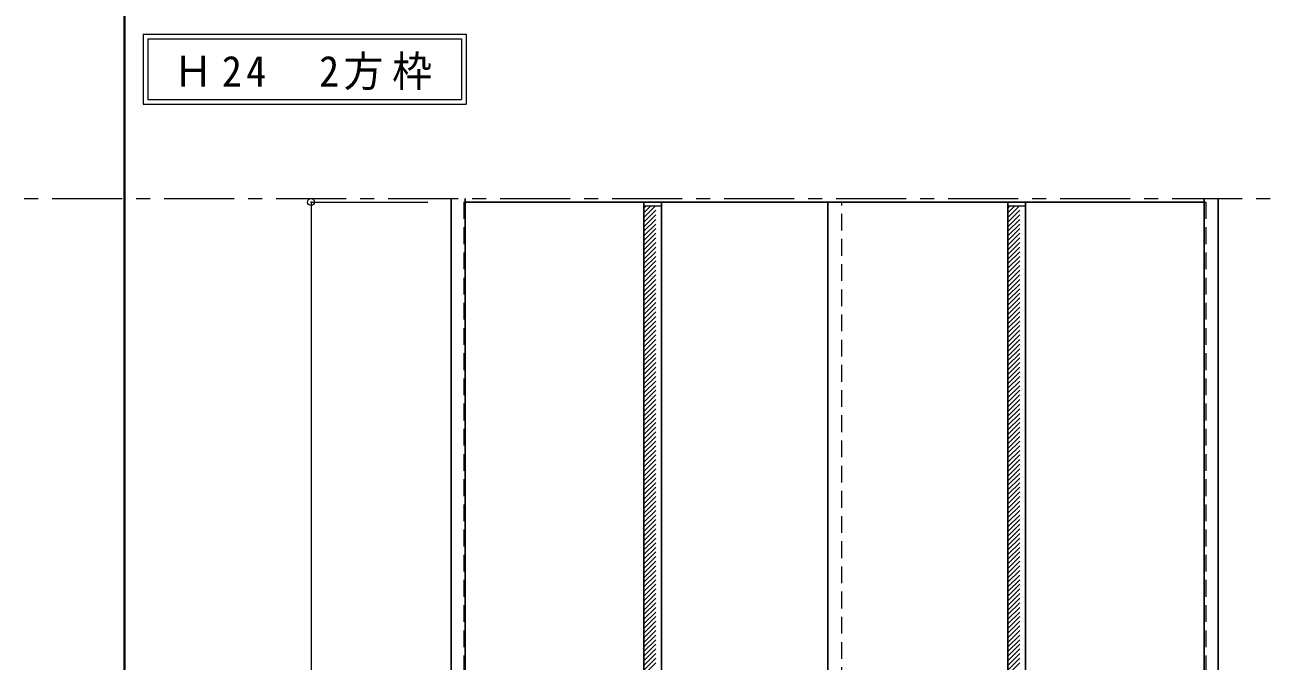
# Model space of a CAD drawing. Units: millimetres, scale not verified. Extents: x -6000 to 5700, y -4307 to 4260.
# Drawn here: x -2909 to -250, y -1400 to -36 of the extents above; entities that cross this region are included whole.
import ezdxf

# ---------------------------------------------------------------- set-up
doc = ezdxf.new("R2010")
doc.units = ezdxf.units.MM
doc.header["$LTSCALE"] = 30
doc.header["$PDMODE"] = 32
doc.header["$PDSIZE"] = 15
doc.linetypes.add('CHAIN1', pattern=[8, 5, -1, 1, -1])
doc.linetypes.add('DASHED1', pattern=[1.8, 1.2, -0.6])
for name, color, linetype, lineweight in [('0-1_通り芯', 7, 'CHAIN1', 18), ('0-2_扉', 4, 'DASHED1', 9), ('0-3_仕上げ', 7, 'Continuous', 18), ('0-4_枠', 3, 'Continuous', 25), ('0-A_文字', 7, 'Continuous', 18), ('0-B_寸法', 4, 'Continuous', 9), ('0-C_ハッチ', 4, 'DASHED1', 9), ('F-1_枠', 6, 'Continuous', 40)]:
    doc.layers.add(name, color=color, linetype=linetype, lineweight=lineweight)
doc.styles.add('ＭＳ ゴシック', font='')
doc.styles.get('ＭＳ ゴシック').set_extended_font_data('MS Gothic')

msp = doc.modelspace()

# ---------------------------------------------------------------- linework, layer by layer
at = {"layer": '0-1_通り芯'}
msp.add_line((-5490, -407.5), (5690, -407.5), dxfattribs=at)
at = {"layer": '0-2_扉'}
for p, q in [((-1965, -415.5), (-1968, -415.5)), ((-1968, -415.5), (-1968, -2798.5)), ((-1158, -2798.5), (-1158, -415.5)), ((-381, -415.5), (-378, -415.5)), ((-378, -415.5), (-378, -2798.5))]:
    msp.add_line(p, q, dxfattribs=at)
at = {"layer": '0-2_扉', "color": 3, "linetype": 'Continuous', "lineweight": 25}
for p, q in [((-381, -415.5), (-1965, -415.5)), ((-1188, -2798.5), (-1188, -415.5))]:
    msp.add_line(p, q, dxfattribs=at)
at = {"layer": '0-3_仕上げ', "color": 3, "lineweight": 25}
for p, q in [((-1582, -415.5), (-1582, -2798.5)), ((-1544, -415.5), (-1544, -2798.5)), ((-802, -415.5), (-802, -2798.5)), ((-764, -415.5), (-764, -2798.5))]:
    msp.add_line(p, q, dxfattribs=at)
at = {"layer": '0-3_仕上げ'}
for p, q in [((-1582, -423.5), (-1544, -423.5)), ((-802, -423.5), (-764, -423.5))]:
    msp.add_line(p, q, dxfattribs=at)
at = {"layer": '0-4_枠'}
for p, q in [((-1995, -2807.5), (-1995, -407.5)), ((-1965, -2807.5), (-1965, -407.5)), ((-381, -2797.96), (-381, -407.5)), ((-351, -2807.5), (-351, -407.5))]:
    msp.add_line(p, q, dxfattribs=at)
at = {"layer": '0-A_文字'}
for p, q in [((-2655, -55.5), (-2655, -205.5)), ((-2645, -65.5), (-2645, -195.5)), ((-2645, -65.5), (-1972.38, -65.5)), ((-1972.38, -65.5), (-1972.38, -195.5)), ((-2655, -205.5), (-1962.38, -205.5)), ((-2645, -195.5), (-1972.38, -195.5))]:
    msp.add_line(p, q, dxfattribs=at)
msp.add_lwpolyline([(-2655, -55.5), (-1962.38, -55.5), (-1962.38, -205.5)], dxfattribs=at)
at = {"layer": '0-B_寸法'}
for q in [(-2045, -415.5), (-2295, -2798.5)]:
    msp.add_line((-2295, -415.5), q, dxfattribs=at)
at = {"layer": '0-B_寸法', "color": 7}
msp.add_point((-2295, -415.5), dxfattribs=at)
at = {"layer": '0-C_ハッチ'}
for p, q in [((-1582, -428.6), (-1576.9, -423.5)), ((-1582, -438.5), (-1567, -423.5)), ((-1582, -448.4), (-1557.1, -423.5)), ((-1582, -458.3), (-1547.2, -423.5)), ((-802, -428.6), (-796.9, -423.5)), ((-802, -438.5), (-787, -423.5)), ((-802, -448.4), (-777.1, -423.5)), ((-802, -458.3), (-767.2, -423.5)), ((-1582, -468.2), (-1544, -430.2)), ((-1582, -478.1), (-1544, -440.1)), ((-1582, -488), (-1544, -450)), ((-802, -468.2), (-764, -430.2)), ((-802, -478.1), (-764, -440.1)), ((-802, -488), (-764, -450)), ((-1582, -497.9), (-1544, -459.9)), ((-1582, -507.8), (-1544, -469.8)), ((-802, -497.9), (-764, -459.9)), ((-802, -507.8), (-764, -469.8)), ((-1582, -517.7), (-1544, -479.7)), ((-1582, -527.6), (-1544, -489.6)), ((-1582, -537.5), (-1544, -499.5)), ((-802, -517.7), (-764, -479.7)), ((-802, -527.6), (-764, -489.6)), ((-802, -537.5), (-764, -499.5)), ((-1582, -547.4), (-1544, -509.4)), ((-1582, -557.3), (-1544, -519.3)), ((-1582, -567.2), (-1544, -529.2)), ((-802, -547.4), (-764, -509.4)), ((-802, -557.3), (-764, -519.3)), ((-802, -567.2), (-764, -529.2)), ((-1582, -577.09), (-1544, -539.09)), ((-1582, -586.99), (-1544, -548.99)), ((-802, -577.09), (-764, -539.09)), ((-802, -586.99), (-764, -548.99)), ((-1582, -596.89), (-1544, -558.89)), ((-1582, -606.79), (-1544, -568.79)), ((-1582, -616.69), (-1544, -578.69)), ((-802, -596.89), (-764, -558.89)), ((-802, -606.79), (-764, -568.79)), ((-802, -616.69), (-764, -578.69)), ((-1582, -626.59), (-1544, -588.59)), ((-1582, -636.49), (-1544, -598.49)), ((-1582, -646.39), (-1544, -608.39)), ((-802, -626.59), (-764, -588.59)), ((-802, -636.49), (-764, -598.49)), ((-802, -646.39), (-764, -608.39)), ((-1582, -656.29), (-1544, -618.29)), ((-1582, -666.19), (-1544, -628.19)), ((-802, -656.29), (-764, -618.29)), ((-802, -666.19), (-764, -628.19)), ((-1582, -676.09), (-1544, -638.09)), ((-1582, -685.99), (-1544, -647.99)), ((-1582, -695.89), (-1544, -657.89)), ((-802, -676.09), (-764, -638.09)), ((-802, -685.99), (-764, -647.99)), ((-802, -695.89), (-764, -657.89)), ((-1582, -705.79), (-1544, -667.79)), ((-1582, -715.69), (-1544, -677.69)), ((-1582, -725.59), (-1544, -687.59)), ((-802, -705.79), (-764, -667.79)), ((-802, -715.69), (-764, -677.69)), ((-802, -725.59), (-764, -687.59)), ((-1582, -735.49), (-1544, -697.49)), ((-1582, -745.39), (-1544, -707.39)), ((-1582, -755.29), (-1544, -717.29)), ((-802, -735.49), (-764, -697.49)), ((-802, -745.39), (-764, -707.39)), ((-802, -755.29), (-764, -717.29)), ((-1582, -765.19), (-1544, -727.19)), ((-1582, -775.08), (-1544, -737.08)), ((-802, -765.19), (-764, -727.19)), ((-802, -775.08), (-764, -737.08)), ((-1582, -784.98), (-1544, -746.98)), ((-1582, -794.88), (-1544, -756.88)), ((-1582, -804.78), (-1544, -766.78)), ((-802, -784.98), (-764, -746.98)), ((-802, -794.88), (-764, -756.88)), ((-802, -804.78), (-764, -766.78)), ((-1582, -814.68), (-1544, -776.68)), ((-1582, -824.58), (-1544, -786.58)), ((-1582, -834.48), (-1544, -796.48)), ((-802, -814.68), (-764, -776.68)), ((-802, -824.58), (-764, -786.58)), ((-802, -834.48), (-764, -796.48)), ((-1582, -844.38), (-1544, -806.38)), ((-1582, -854.28), (-1544, -816.28)), ((-802, -844.38), (-764, -806.38)), ((-802, -854.28), (-764, -816.28)), ((-1582, -864.18), (-1544, -826.18)), ((-1582, -874.08), (-1544, -836.08)), ((-1582, -883.98), (-1544, -845.98)), ((-802, -864.18), (-764, -826.18)), ((-802, -874.08), (-764, -836.08)), ((-802, -883.98), (-764, -845.98)), ((-1582, -893.88), (-1544, -855.88)), ((-1582, -903.78), (-1544, -865.78)), ((-1582, -913.68), (-1544, -875.68)), ((-802, -893.88), (-764, -855.88)), ((-802, -903.78), (-764, -865.78)), ((-802, -913.68), (-764, -875.68)), ((-1582, -923.58), (-1544, -885.58)), ((-1582, -933.48), (-1544, -895.48)), ((-802, -923.58), (-764, -885.58)), ((-802, -933.48), (-764, -895.48)), ((-1582, -943.38), (-1544, -905.38)), ((-1582, -953.28), (-1544, -915.28)), ((-1582, -963.18), (-1544, -925.18)), ((-802, -943.38), (-764, -905.38)), ((-802, -953.28), (-764, -915.28)), ((-802, -963.18), (-764, -925.18)), ((-1582, -973.07), (-1544, -935.07)), ((-1582, -982.97), (-1544, -944.97)), ((-1582, -992.87), (-1544, -954.87)), ((-802, -973.07), (-764, -935.07)), ((-802, -982.97), (-764, -944.97)), ((-802, -992.87), (-764, -954.87)), ((-1582, -1002.77), (-1544, -964.77)), ((-1582, -1012.67), (-1544, -974.67)), ((-802, -1002.77), (-764, -964.77)), ((-802, -1012.67), (-764, -974.67)), ((-1582, -1022.57), (-1544, -984.57)), ((-1582, -1032.47), (-1544, -994.47)), ((-1582, -1042.37), (-1544, -1004.37)), ((-802, -1022.57), (-764, -984.57)), ((-802, -1032.47), (-764, -994.47)), ((-802, -1042.37), (-764, -1004.37)), ((-1582, -1052.27), (-1544, -1014.27)), ((-1582, -1062.17), (-1544, -1024.17)), ((-1582, -1072.07), (-1544, -1034.07)), ((-802, -1052.27), (-764, -1014.27)), ((-802, -1062.17), (-764, -1024.17)), ((-802, -1072.07), (-764, -1034.07)), ((-1582, -1081.97), (-1544, -1043.97)), ((-1582, -1091.87), (-1544, -1053.87)), ((-802, -1081.97), (-764, -1043.97)), ((-802, -1091.87), (-764, -1053.87)), ((-1582, -1101.77), (-1544, -1063.77)), ((-1582, -1111.67), (-1544, -1073.67)), ((-1582, -1121.57), (-1544, -1083.57)), ((-802, -1101.77), (-764, -1063.77)), ((-802, -1111.67), (-764, -1073.67)), ((-802, -1121.57), (-764, -1083.57)), ((-1582, -1131.47), (-1544, -1093.47)), ((-1582, -1141.37), (-1544, -1103.37)), ((-1582, -1151.27), (-1544, -1113.27)), ((-802, -1131.47), (-764, -1093.47)), ((-802, -1141.37), (-764, -1103.37)), ((-802, -1151.27), (-764, -1113.27)), ((-1582, -1161.17), (-1544, -1123.17)), ((-1582, -1171.06), (-1544, -1133.06)), ((-802, -1161.17), (-764, -1123.17)), ((-802, -1171.06), (-764, -1133.06)), ((-1582, -1180.96), (-1544, -1142.96)), ((-1582, -1190.86), (-1544, -1152.86)), ((-1582, -1200.76), (-1544, -1162.76)), ((-802, -1180.96), (-764, -1142.96)), ((-802, -1190.86), (-764, -1152.86)), ((-802, -1200.76), (-764, -1162.76)), ((-1582, -1210.66), (-1544, -1172.66)), ((-1582, -1220.56), (-1544, -1182.56)), ((-1582, -1230.46), (-1544, -1192.46)), ((-802, -1210.66), (-764, -1172.66)), ((-802, -1220.56), (-764, -1182.56)), ((-802, -1230.46), (-764, -1192.46)), ((-1582, -1240.36), (-1544, -1202.36)), ((-1582, -1250.26), (-1544, -1212.26)), ((-1582, -1260.16), (-1544, -1222.16)), ((-802, -1240.36), (-764, -1202.36)), ((-802, -1250.26), (-764, -1212.26)), ((-802, -1260.16), (-764, -1222.16)), ((-1582, -1270.06), (-1544, -1232.06)), ((-1582, -1279.96), (-1544, -1241.96)), ((-802, -1270.06), (-764, -1232.06)), ((-802, -1279.96), (-764, -1241.96)), ((-1582, -1289.86), (-1544, -1251.86)), ((-1582, -1299.76), (-1544, -1261.76)), ((-1582, -1309.66), (-1544, -1271.66)), ((-802, -1289.86), (-764, -1251.86)), ((-802, -1299.76), (-764, -1261.76)), ((-802, -1309.66), (-764, -1271.66)), ((-1582, -1319.56), (-1544, -1281.56)), ((-1582, -1329.46), (-1544, -1291.46)), ((-1582, -1339.36), (-1544, -1301.36)), ((-802, -1319.56), (-764, -1281.56)), ((-802, -1329.46), (-764, -1291.46)), ((-802, -1339.36), (-764, -1301.36)), ((-1582, -1349.26), (-1544, -1311.26)), ((-1582, -1359.16), (-1544, -1321.16)), ((-802, -1349.26), (-764, -1311.26)), ((-802, -1359.16), (-764, -1321.16)), ((-1582, -1369.05), (-1544, -1331.05)), ((-1582, -1378.95), (-1544, -1340.95)), ((-1582, -1388.85), (-1544, -1350.85)), ((-802, -1369.05), (-764, -1331.05)), ((-802, -1378.95), (-764, -1340.95)), ((-802, -1388.85), (-764, -1350.85)), ((-1582, -1398.75), (-1544, -1360.75)), ((-1582, -1408.65), (-1544, -1370.65)), ((-1582, -1418.55), (-1544, -1380.55)), ((-802, -1398.75), (-764, -1360.75)), ((-802, -1408.65), (-764, -1370.65)), ((-802, -1418.55), (-764, -1380.55)), ((-1582, -1428.45), (-1544, -1390.45)), ((-802, -1428.45), (-764, -1390.45))]:
    msp.add_line(p, q, dxfattribs=at)
at = {"layer": 'F-1_枠'}
msp.add_line((-2695, -3790), (-2695, 4175), dxfattribs=at)

# ---------------------------------------------------------------- texts
at = {"layer": '0-A_文字', "insert": (-2590.34, -175.5), "char_height": 65.98, "attachment_point": 7, "style": 'ＭＳ ゴシック'}
msp.add_mtext('\\T1.22;\\W0.95;Ｈ24\u30002方枠', dxfattribs=at)

doc.saveas('drawing.dxf')
